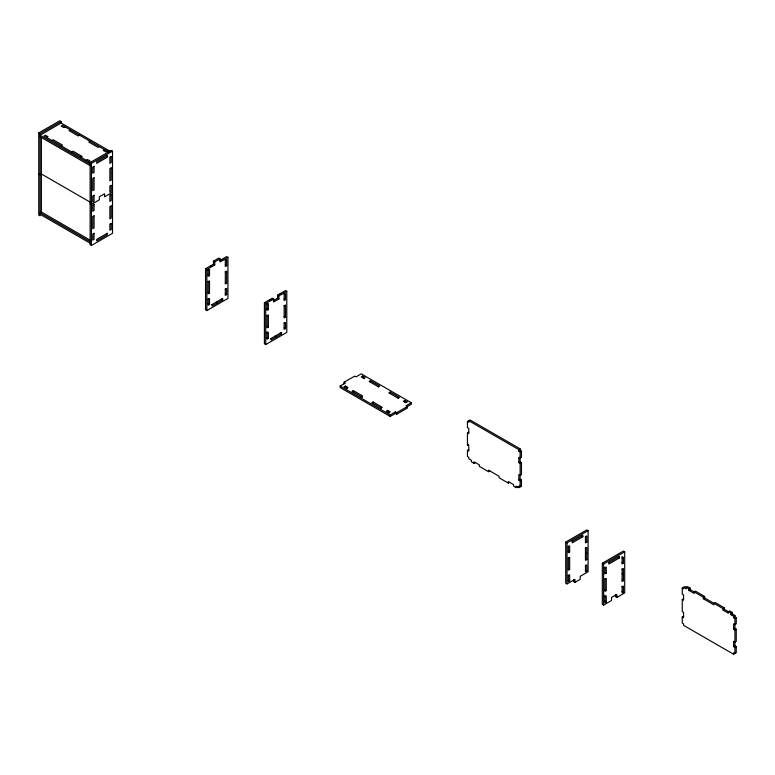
<?xml version="1.0" encoding="UTF-8"?>
<svg xmlns="http://www.w3.org/2000/svg" width="775" height="775" viewBox="0 0 775 775"><rect width="100%" height="100%" fill="white"/><g stroke="black" fill="none" stroke-linecap="round" stroke-linejoin="round"><path stroke-width="1.16" d="M61.138 121.51L40.068 133.678L40.068 215.808L38.75 215.053L38.75 132.922L59.82 120.755L61.138 121.51L61.138 123.031L110.147 151.328M61.138 123.031L40.068 135.199L90.123 164.097M46.655 137.485L47.973 136.72L45.337 135.199L44.02 135.964L91.431 163.341L112.511 151.173L112.511 233.294L91.431 245.462L90.123 244.706L90.123 162.576L111.193 150.408L112.511 151.173M65.09 126.838L63.773 127.594L61.138 126.073L62.455 125.318L108.994 152.181M51.925 140.527L53.242 139.762L62.455 145.09L61.138 145.845M70.36 129.88L69.043 130.636L78.265 135.964L79.583 135.199M71.678 151.929L72.995 151.173L82.218 156.492L80.9 157.257M90.123 141.282L88.805 142.048L98.018 147.366L99.336 146.611M86.17 160.299L87.488 159.534L90.123 161.055L88.805 161.82M104.606 149.653L103.288 150.408L105.923 151.929L107.241 151.173M90.559 240.395L41.385 212.011L40.068 212.767L90.123 241.664M112.511 192.239L104.606 196.802L104.606 193.76L99.336 196.802L99.336 199.843L91.431 204.397L90.123 203.641M213.454 264.198L213.454 261.156L218.724 258.123L220.042 258.879L220.042 261.921L227.947 257.358L227.947 298.423L206.867 310.591L205.549 309.826L205.549 268.76L213.454 264.198L214.772 264.963L214.772 261.921L220.042 258.879M219.596 260.652L226.629 256.603L227.947 257.358M205.549 268.76L206.867 269.526L214.772 264.963M208.184 270.281L209.502 269.526L209.502 275.609L208.184 276.365L208.184 269.778M225.312 260.4L226.629 259.644L226.629 265.718L225.312 266.484L225.312 259.896M208.184 281.693L209.502 280.928L209.502 293.095L208.184 293.861L208.184 281.277M225.312 271.802L226.629 271.047L226.629 283.214L225.312 283.97L225.312 271.395M208.184 299.179L209.502 298.423L209.502 304.507L208.184 305.263L208.184 298.675M225.312 289.298L226.629 288.532L226.629 294.616L225.312 295.382L225.312 288.794M211.701 304.759L222.677 298.423L222.677 299.944L212.137 306.028L212.137 304.507M264.401 302.744L272.306 298.181L273.623 298.937L273.623 301.979L278.893 298.937L278.893 295.895L286.789 291.332L286.789 332.397L265.718 344.565L264.401 343.809L264.401 302.744L265.718 303.5L273.623 298.937M273.178 300.71L277.576 298.181L277.576 295.139L285.471 290.577L286.789 291.332M267.036 304.265L268.353 303.5L268.353 309.583L267.036 310.349L267.036 303.752M284.154 294.374L285.471 293.618L285.471 299.702L284.154 300.458L284.154 292.853M267.036 315.667L268.353 314.912L268.353 327.079L267.036 327.835L267.036 315.251M284.154 305.786L285.471 305.021L285.471 317.188L284.154 317.953L284.154 305.369M267.036 333.163L268.353 332.397L268.353 338.481L267.036 339.247L267.036 331.642M284.154 323.272L285.471 322.516L285.471 328.6L284.154 329.356L284.154 322.768M270.543 338.733L281.528 332.397L281.528 333.918L270.988 340.002L270.988 338.481M344.11 383.741L344.11 382.22L354.65 376.137L355.967 376.902L361.237 373.86L411.283 402.758L411.283 404.279L396.8 412.639L395.483 411.883L390.213 414.925L340.167 386.028L340.167 387.548L390.213 416.446L395.483 413.404L396.8 414.16L407.34 408.076L407.34 406.555L406.022 405.8L411.283 402.758M340.167 386.028L345.427 382.986L344.11 382.22M346.745 388.304L348.062 387.548L345.427 386.028L344.11 386.783L347.19 388.556M363.872 378.423L365.19 377.657L362.555 376.137L361.237 376.902L364.308 378.675M361.237 396.674L362.555 395.909L353.332 390.59L352.015 391.346L362.555 397.43M378.355 386.783L379.673 386.028L370.46 380.699L369.142 381.465L378.655 386.957M380.99 408.076L382.308 407.321L373.095 401.993L371.777 402.758L381.29 408.251M398.118 398.195L399.435 397.43L390.213 392.111L388.895 392.867L398.408 398.36M388.895 412.639L390.213 411.883L387.577 410.363L386.26 411.118L389.331 412.891M404.705 400.472L403.387 401.237L406.022 402.758L407.34 401.993L404.705 400.472L404.705 401.993M467.451 421.493L470.086 419.972L520.132 448.87L520.132 450.391L518.814 451.147L518.814 449.626L468.768 420.728L468.768 422.249L467.451 421.493L467.451 427.577L468.768 428.333L468.768 433.661L467.451 432.896L467.451 445.063L468.768 445.828L468.768 451.147L467.451 450.391L467.451 456.475L468.768 457.231L468.768 458.752L471.403 460.272L471.403 461.793L474.038 463.314L475.356 462.559M467.451 432.896L468.768 432.14M467.451 445.063L468.768 444.308M467.451 450.391L468.768 449.626M518.814 449.626L520.132 448.87M518.814 451.147L520.132 451.912L521.449 451.147L521.449 457.231L520.132 457.996L518.814 457.231L518.814 462.559L520.132 463.314L521.449 462.559L521.449 474.726L520.132 475.482L518.814 474.726L518.814 480.045L520.132 480.81L521.449 480.045L521.449 486.128L518.814 487.649L516.179 486.128L516.179 487.649L517.497 486.894M474.038 463.314L474.038 461.793L479.308 464.835L479.308 466.356L488.521 471.684L489.839 470.919M518.814 462.559L520.132 461.793L521.449 462.559M488.521 471.684L488.521 470.163L499.061 476.247L499.061 477.768L508.284 483.087L509.601 482.331M518.814 480.045L520.132 479.289L521.449 480.045M574.924 582.403L574.924 579.361L567.029 583.924L565.711 583.158L565.711 542.093L586.782 529.935L588.099 530.691L588.099 571.756L580.194 576.319L580.194 579.361L574.924 582.403L573.607 581.637L573.607 579.613M565.711 542.093L567.029 542.858L588.099 530.691M571.931 541.541L582.829 535.254L582.829 536.775L572.289 542.858L572.289 541.337M568.346 546.656L569.664 545.9L569.664 551.984L568.346 552.74L568.346 546.152M585.464 536.775L586.782 536.009L586.782 542.093L585.464 542.858L585.464 536.271M568.346 558.068L569.664 557.303L569.664 569.47L568.346 570.235L568.346 557.651M585.464 548.177L586.782 547.421L586.782 559.589L585.464 560.344L585.464 547.673M568.346 575.554L569.664 574.798L569.664 580.882L568.346 581.637L568.346 575.05M585.464 565.673L586.782 564.907L586.782 570.991L585.464 571.756L585.464 565.169M616.813 597.457L616.813 594.415L611.543 597.457L611.543 600.499L603.638 605.062L602.32 604.306L602.32 563.241L623.4 551.073L624.718 551.829L624.718 592.894L616.813 597.457L615.495 596.702L615.495 594.667M602.32 563.241L603.638 563.997L624.718 551.829M608.549 562.689L619.448 556.392L619.448 557.913L608.908 563.997L608.908 562.476M604.955 567.804L606.273 567.038L606.273 573.122L604.955 573.887L604.955 567.29M622.083 557.913L623.4 557.157L623.4 563.241L622.083 563.997L622.083 556.392M604.955 579.206L606.273 578.45L606.273 590.618L604.955 591.373L604.955 578.789M622.083 569.325L623.4 568.559L623.4 580.727L622.083 581.492L622.083 568.811M604.955 596.702L606.273 595.936L606.273 602.02L604.955 602.785L604.955 595.181M622.083 586.811L623.4 586.055L623.4 592.139L622.083 592.894L622.083 586.307M734.933 616.987L734.933 615.466L732.298 613.945L732.298 612.424L730.98 613.18L730.98 614.701L733.615 616.222L733.615 617.743L734.933 616.987L736.25 617.743L736.25 623.827L734.933 624.592L733.615 623.827L733.615 629.155L734.933 628.389L736.25 629.155L736.25 641.322L734.933 642.078L733.615 641.322L733.615 646.641L734.933 645.885L736.25 646.641L736.25 652.724L733.615 654.245L683.569 625.347L683.569 623.827L682.252 623.071L682.252 616.987L683.569 617.743L683.569 612.424L682.252 611.659L682.252 599.492L683.569 600.257L683.569 594.929L682.252 594.173L682.252 588.089L684.877 586.568L688.83 588.845L690.147 588.089L690.147 589.61L688.83 590.366L688.83 588.845M682.252 599.492L683.569 598.736M703.322 597.215L704.64 596.45L704.64 597.971L703.322 598.736L703.322 597.215L690.147 589.61M682.252 616.987L683.569 616.222M723.075 608.617L724.393 607.862L724.393 609.382L723.075 610.138L723.075 608.617L704.64 597.971M730.98 614.701L732.298 613.945M733.615 616.222L734.933 615.466M733.615 617.743L734.933 618.508L736.25 617.743M733.615 629.155L734.933 629.91L736.25 629.155M733.615 646.641L734.933 647.406L736.25 646.641M38.75 132.922L40.068 133.678M40.068 136.72L90.123 165.618M221.359 259.644L222.677 260.4M280.211 293.618L281.528 294.374M225.312 264.963L226.629 265.718M277.576 295.139L278.893 295.895M284.154 298.937L285.471 299.702M213.454 261.156L214.772 261.921M277.576 298.181L278.893 298.937M210.819 265.718L212.137 266.484M269.671 299.702L270.988 300.458M90.394 202.275L41.385 173.987L40.068 174.743L38.75 173.987M520.132 450.391L521.449 451.147M225.312 282.449L226.629 283.214M284.154 316.433L285.471 317.188M208.184 274.844L209.502 275.609M267.036 308.828L268.353 309.583M225.312 293.861L226.629 294.616M284.154 327.835L285.471 328.6M221.359 299.179L222.677 299.944M280.211 333.163L281.528 333.918M208.184 292.34L209.502 293.095M267.036 326.314L268.353 327.079M216.089 302.221L217.407 302.986M274.941 336.205L276.258 336.96M208.184 303.742L209.502 304.507M267.036 337.726L268.353 338.481M520.132 485.373L521.449 486.128M516.179 487.649L513.554 486.128L513.554 484.608L508.284 481.566L508.284 483.087M690.147 588.089L687.512 586.568L686.195 587.324L686.195 588.845L683.569 587.324L683.569 588.845L682.252 588.089M704.64 596.45L695.417 591.131L694.1 591.887L694.1 593.408L688.83 590.366M724.393 607.862L715.18 602.533L713.862 603.299L713.862 604.82L703.322 598.736M732.298 612.424L729.663 610.903L728.345 611.659L728.345 613.18L723.075 610.138M40.068 214.287L90.123 243.185M724.393 609.382L730.98 613.18M581.512 536.009L582.829 536.775M618.13 557.157L619.448 557.913M585.464 541.337L586.782 542.093M622.083 562.476L623.4 563.241M585.464 552.74L586.782 553.505M622.083 573.887L623.4 574.643M585.464 558.823L586.782 559.589M622.083 579.971L623.4 580.727M568.346 551.219L569.664 551.984M604.955 572.367L606.273 573.122M585.464 570.235L586.782 570.991M622.083 591.373L623.4 592.139M568.346 568.714L569.664 569.47M604.955 589.852L606.273 590.618M568.346 580.117L569.664 580.882M604.955 601.264L606.273 602.02M734.933 618.508L734.933 628.389M734.933 629.91L734.933 645.885M734.933 647.406L734.933 653.49L733.615 652.724L733.615 654.245M603.638 563.997L603.638 605.062M567.029 542.858L567.029 583.924M520.132 451.912L520.132 461.793M520.132 463.314L520.132 479.289M520.132 480.81L520.132 486.894L518.814 486.128L518.814 487.649M396.8 412.639L396.8 414.16M395.483 411.883L395.483 413.404M390.213 392.111L390.213 393.632M390.213 414.925L390.213 416.446M387.577 410.363L387.577 411.883M373.095 401.993L373.095 403.513M370.46 380.699L370.46 382.22M362.555 376.137L362.555 377.657M353.332 390.59L353.332 392.111M345.427 386.028L345.427 387.548M265.718 303.5L265.718 344.565M206.867 269.526L206.867 310.591M91.431 163.341L91.431 245.462M41.385 137.485L41.385 212.011M107.241 155.736L96.701 161.82L96.701 163.341L107.241 157.257L107.241 155.736M94.066 166.383L92.748 167.138L92.748 173.222L94.066 172.467L94.066 166.383M111.193 156.492L109.876 157.257L109.876 163.341L111.193 162.576L111.193 156.492M94.066 177.785L92.748 178.55L92.748 190.718L94.066 189.953L94.066 177.785M111.193 167.904L109.876 168.659L109.876 180.827L111.193 180.071L111.193 167.904M94.066 195.281L92.748 196.036L92.748 202.12L94.066 201.355L94.066 195.281M111.193 185.39L109.876 186.155L109.876 192.239L111.193 191.473L111.193 185.39M94.066 204.397L92.748 205.162L92.748 211.246L94.066 210.48L94.066 204.397M111.193 194.515L109.876 195.281L109.876 201.364L111.193 200.599L111.193 194.515M94.066 215.808L92.748 216.564L92.748 228.732L94.066 227.976L94.066 215.808M111.193 205.927L109.876 206.683L109.876 218.85L111.193 218.085L111.193 205.927M94.066 233.294L92.748 234.06L92.748 240.143L94.066 239.378L94.066 233.294M111.193 223.413L109.876 224.169L109.876 230.252L111.193 229.497L111.193 223.413M107.241 233.294L96.701 239.378L96.701 240.899L107.241 234.815L107.241 233.294"/></g></svg>
